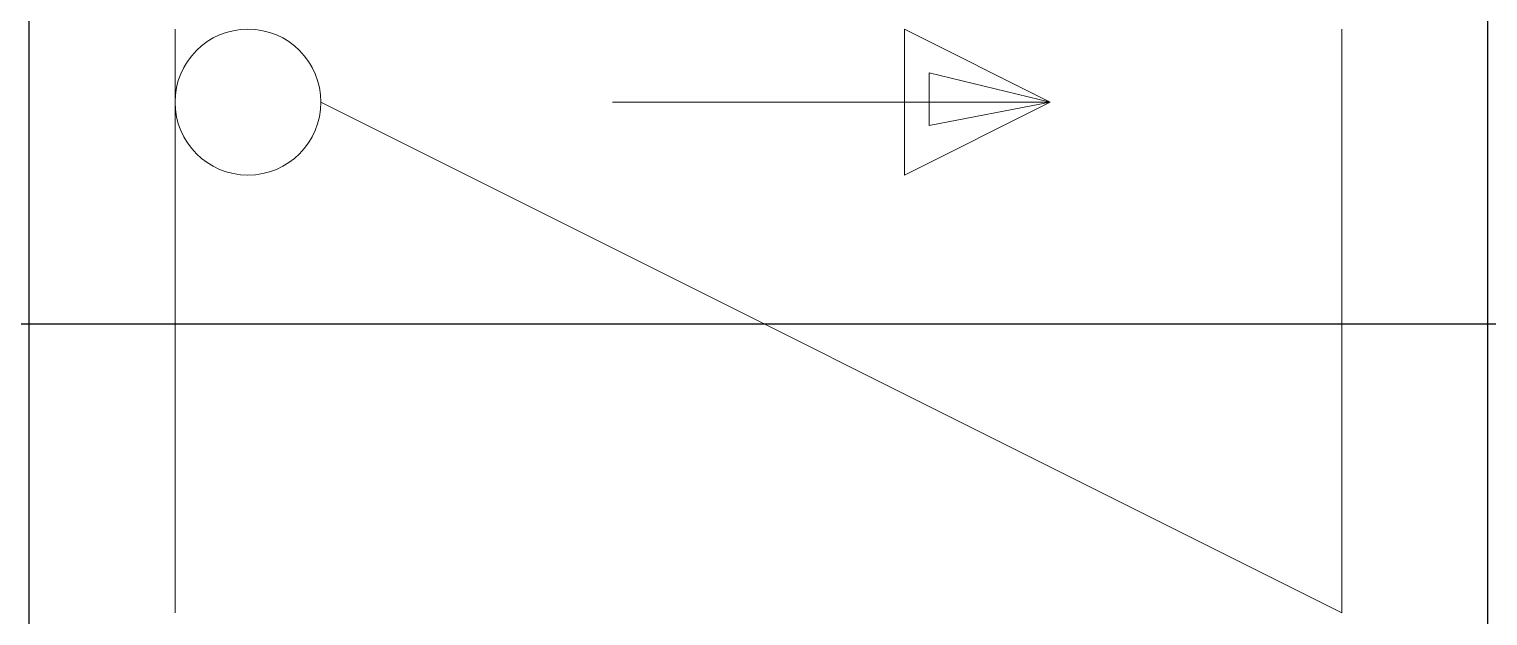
# Model space of a CAD drawing. Header units: metres. Extents: x -0.005 to 0.005, y -0.002 to 0.002.
import ezdxf

# ---------------------------------------------------------------- set-up
doc = ezdxf.new("R2010")
doc.units = ezdxf.units.M
doc.header["$PDMODE"] = 2
doc.layers.add('Level 7', color=7, linetype='Continuous')

# ---------------------------------------------------------------- blocks, each defined once
blk = doc.blocks.new('0010201')
at = {"layer": 'Level 7', "color": 2, "linetype": 'Continuous', "lineweight": 13}
for p, q in [((-0.00398, -0.002), (-0.00398, 0.002)), ((0.00202, 0.0015), (0.00102, 0.002)), ((0.00102, 0.002), (0.00102, 0.001)), ((0.00402, -0.002), (0.00402, 0.002)), ((-0.00498, 0.00198), (-0.00498, -0.00202)), ((0.00502, 0.00198), (0.00502, -0.00202)), ((0.00202, 0.0015), (0.00119, 0.0017)), ((0.00119, 0.0017), (0.00119, 0.00134)), ((-0.00298, 0.0015), (0.00402, -0.002)), ((-0.00098, 0.0015), (0.00202, 0.0015)), ((0.00102, 0.001), (0.00202, 0.0015)), ((0.00119, 0.00134), (0.00202, 0.0015))]:
    blk.add_line(p, q, dxfattribs=at)
at = {"layer": 'Level 7', "color": 2, "linetype": 'Continuous', "lineweight": 13, "flags": 128}
blk.add_lwpolyline([(0.00102, 0.0015), (0.00202, 0.0015)], dxfattribs=at)
at = {"layer": 'Level 7', "color": 2, "linetype": 'Continuous', "lineweight": 13}
blk.add_circle((-0.00348, 0.0015), 0.0005, dxfattribs=at)

msp = doc.modelspace()

# ---------------------------------------------------------------- linework, layer by layer
for p in [(-0.00498, -0.00002), (0.00502, -0.00002)]:
    msp.add_point(p)

# ---------------------------------------------------------------- block references
msp.add_blockref('0010201', (0, 0))

doc.saveas('drawing.dxf')
